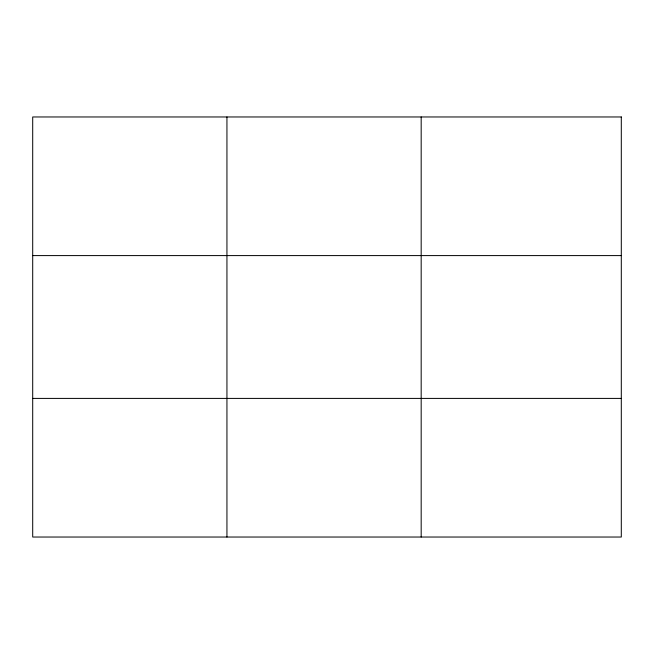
<?xml version="1.0" encoding="UTF-8"?>
<svg xmlns="http://www.w3.org/2000/svg" width="654" height="654" viewBox="0 0 654 654"><rect width="100%" height="100%" fill="white"/><g stroke="black" fill="none" stroke-linecap="round" stroke-linejoin="round"><path stroke-width="0.98" d="M226.938 537.032L226.938 116.968M421.176 537.032L421.176 116.968M32.7 255.591L621.3 255.591M32.7 398.409L621.3 398.409M621.3 116.968L621.3 537.032L32.7 537.032L32.7 116.968L621.3 116.968"/></g></svg>
